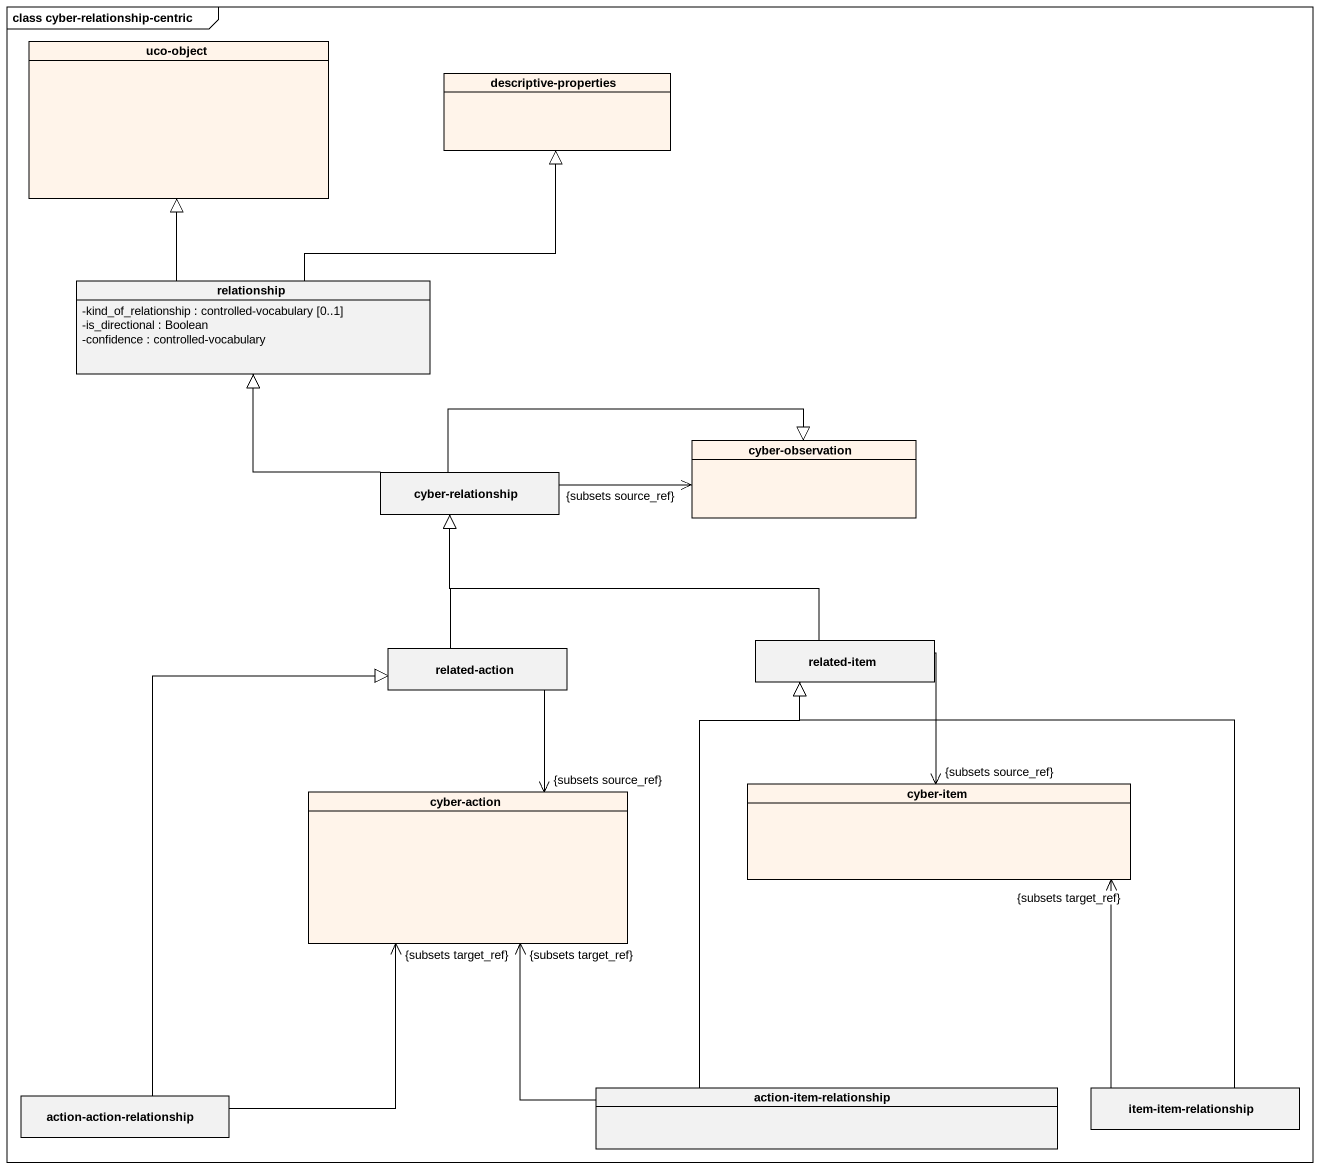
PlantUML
@startuml
mainframe class cyber-relationship-centric
hide circle
hide empty members
skinparam classAttributeIconSize 0
class "uco-object" as uco_object #FFF4EA
class "descriptive-properties" as descriptive_properties #FFF4EA
class relationship {
  -kind_of_relationship : controlled-vocabulary [0..1]
  -is_directional : Boolean
  -confidence : controlled-vocabulary
}
class "cyber-observation" as cyber_observation #FFF4EA
class "cyber-relationship" as cyber_relationship
class "related-action" as related_action
class "related-item" as related_item
class "cyber-action" as cyber_action #FFF4EA
class "cyber-item" as cyber_item #FFF4EA
class "action-action-relationship" as action_action_relationship
class "action-item-relationship" as action_item_relationship
class "item-item-relationship" as item_item_relationship
relationship -up-|> uco_object
relationship -up-|> descriptive_properties
cyber_relationship -up-|> relationship
cyber_relationship -right-|> cyber_observation
cyber_relationship -right-> "{subsets source_ref}" cyber_observation
related_action -up-|> cyber_relationship
related_action --> "{subsets source_ref}" cyber_action
related_item -left-|> cyber_relationship
related_item --> "{subsets source_ref}" cyber_item
action_action_relationship -up-|> related_action
action_action_relationship -up-> "{subsets target_ref}" cyber_action
action_item_relationship -up-|> related_item
action_item_relationship -up-> "{subsets target_ref}" cyber_action
item_item_relationship -up-|> related_item
item_item_relationship -up-> "{subsets target_ref}" cyber_item
@enduml
